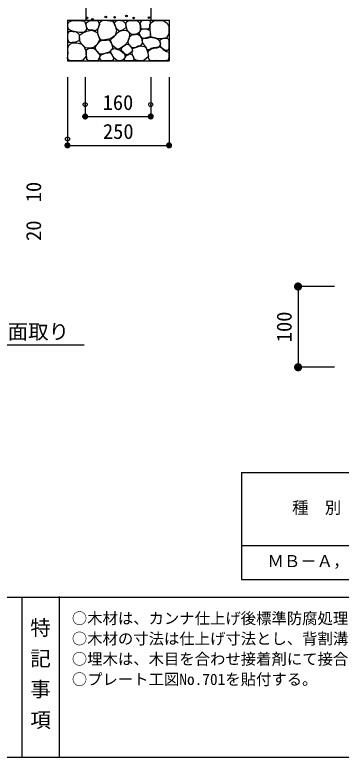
# Model space of a CAD drawing. Units: millimetres at full size, sheet at 1:20; some dimension numbers follow another scale. Extents: x 173 to 5649, y 2106 to 5839.
# Drawn here: x 1680 to 2483, y 2106 to 3931 of the extents above; entities that cross this region are included whole.
import ezdxf
from ezdxf.enums import TextEntityAlignment as Align

# ---------------------------------------------------------------- set-up
doc = ezdxf.new("R2010")
doc.units = ezdxf.units.MM
doc.header["$LTSCALE"] = 20
doc.header["$PDMODE"] = 32
doc.header["$PDSIZE"] = 10
for name, color, linetype, lineweight in [('0_2', 7, 'Continuous', 25), ('_0-0_', 7, 'Continuous', 25), ('ハッチ', 4, 'Continuous', 25), ('寸法', 3, 'Continuous', 25), ('本体', 7, 'Continuous', 25)]:
    doc.layers.add(name, color=color, linetype=linetype, lineweight=lineweight)
doc.styles.add('@ＭＳ ゴシック', font='')
doc.styles.add('ＭＳ ゴシック', font='')
doc.styles.get('@ＭＳ ゴシック').set_extended_font_data('@MS Gothic')
doc.styles.get('ＭＳ ゴシック').set_extended_font_data('MS Gothic')

# ---------------------------------------------------------------- blocks, each defined once
blk = doc.blocks.new('filled_dot')
at = {"color": 0, "linetype": 'Continuous', "lineweight": -2, "const_width": 1.25}
blk.add_lwpolyline([(-0.625, 0, 1), (0.625, 0, 1)], format="xyb", close=True, dxfattribs=at)

msp = doc.modelspace()

# ---------------------------------------------------------------- linework, layer by layer
at = {"layer": '0_2'}
for p, q in [((2237.97, 2805.95), (2237.97, 2542.95)), ((2237.97, 2805.95), (3817.97, 2805.95)), ((2237.97, 2625.95), (3817.97, 2625.95)), ((2237.97, 2542.95), (3817.97, 2542.95))]:
    msp.add_line(p, q, dxfattribs=at)
msp.add_lwpolyline([(1521.79, 3042.37), (1599.35, 3119.93), (1850.72, 3119.93)], dxfattribs=at)
at = {"layer": '_0-0_', "color": 6}
msp.add_line((172.75, 2498.92), (5649.01, 2498.92), dxfattribs=at)
at = {"layer": '_0-0_'}
for p, q in [((1697.11, 2498.92), (1697.11, 2105.77)), ((1789.04, 2500.83), (1789.04, 2105.77))]:
    msp.add_line(p, q, dxfattribs=at)
at = {"layer": '_0-0_', "color": 6}
msp.add_lwpolyline([(5649.01, 5729.4), (172.75, 5729.4), (172.75, 2105.77), (5649.01, 2105.77)], close=True, dxfattribs=at)
at = {"layer": '_0-0_', "color": 4}
for p in [(1853.19, 3710.76), (2014.63, 3710.76), (1809.64, 3626.14)]:
    msp.add_point(p, dxfattribs=at)
at = {"layer": 'ハッチ'}
for points in [[(1851.64, 3889.54), (1847.07, 3887.8), (1839.02, 3887.58), (1829.89, 3889.97), (1822.06, 3891.06), (1816.84, 3892.8), (1811.84, 3896.06), (1810.54, 3901.92), (1810.75, 3908.44), (1812.93, 3913.22), (1819.45, 3916.92), (1827.5, 3917.57), (1834.46, 3917.79), (1845.11, 3916.92), (1851.42, 3915.61), (1855.12, 3907.79), (1856.42, 3896.93), (1854.25, 3891.49)], [(1871.66, 3893.56), (1864.57, 3893.82), (1859.51, 3895.59), (1856.47, 3900.65), (1855.96, 3905.96), (1856.47, 3912.28), (1863.3, 3916.58), (1869.63, 3917.34), (1876.47, 3917.34), (1884.57, 3917.34), (1888.11, 3907.48), (1884.57, 3896.6), (1879, 3892.05)], [(1887.6, 3875.61), (1884.31, 3884.71), (1884.57, 3895.08), (1886.84, 3902.16), (1888.62, 3909.25), (1889.88, 3913.8), (1894.69, 3917.09), (1900.01, 3918.1), (1907.35, 3917.34), (1914.43, 3916.83), (1920.76, 3916.83), (1925.82, 3906.97), (1930.13, 3893.31), (1927.09, 3880.92), (1915.44, 3872.57), (1901.52, 3869.54), (1892.92, 3869.29)], [(1928.35, 3902.06), (1925.72, 3907.56), (1925.24, 3911.38), (1929.07, 3915.44), (1934.57, 3918.31), (1939.83, 3917.6), (1946.05, 3916.88), (1952.27, 3910.19), (1953.94, 3900.87), (1946.77, 3894.17), (1936.96, 3891.55), (1930.03, 3896.56)], [(1954.2, 3902.3), (1953.49, 3907.56), (1953.97, 3911.62), (1956.36, 3914.73), (1961.86, 3917.12), (1969.51, 3917.36), (1976.45, 3917.12), (1981.71, 3916.64), (1986.25, 3913.29), (1988.65, 3905.17), (1988.65, 3899.91), (1988.41, 3892.26), (1985.54, 3886.77), (1978.84, 3883.42), (1967.12, 3882.7), (1957.31, 3892.26)], [(1989.24, 3902.82), (1990.25, 3896.78), (1994.08, 3896.78), (2001.75, 3896.78), (2008, 3897.18), (2012.63, 3900.21), (2012.63, 3907.05), (2014.65, 3913.3), (2012.63, 3917.13), (2005.78, 3917.93), (1997.51, 3917.33), (1990.86, 3915.92), (1987.83, 3910.48), (1989.45, 3905.85)], [(2024.68, 3875.17), (2016.65, 3876.78), (2014.24, 3880.45), (2013.63, 3886.85), (2013.21, 3893.75), (2013.1, 3900.17), (2013.44, 3904.98), (2014.59, 3911.52), (2023.67, 3917.72), (2035.92, 3917.6), (2046.82, 3916.56), (2055.19, 3911.18), (2058.86, 3902.81), (2058.95, 3885.05), (2053.7, 3875.06), (2044.07, 3873), (2033.05, 3872.08)], [(1821.16, 3863.54), (1815.84, 3862.91), (1811.77, 3866.98), (1810.21, 3871.35), (1810.52, 3878.23), (1810.21, 3885.1), (1814.59, 3891.35), (1831.16, 3889.79), (1838.67, 3882.92), (1838.98, 3868.54), (1828.04, 3863.54)], [(1869.56, 3850.17), (1861.52, 3849.28), (1854.37, 3850.17), (1850.5, 3853.74), (1845.44, 3858.8), (1841.57, 3863.56), (1839.49, 3870.11), (1839.49, 3876.65), (1839.19, 3881.71), (1846.33, 3886.17), (1857.65, 3890.93), (1869.56, 3893.31), (1882.54, 3887.75), (1889.37, 3870.8), (1881.77, 3857.31), (1875.22, 3852.26)], [(1924.31, 3852.59), (1919.52, 3857.61), (1918.33, 3862.63), (1915.94, 3867.89), (1918.09, 3872.91), (1923.59, 3877.68), (1928.14, 3881.03), (1930.05, 3884.38), (1934.35, 3888.92), (1937.7, 3891.07), (1944.64, 3893.22), (1951.33, 3893.7), (1958.75, 3890.83), (1962.34, 3885.57), (1961.62, 3873.86), (1957.79, 3864.3), (1950.38, 3856.18), (1936.98, 3847.09), (1930.05, 3847.81)], [(2012.24, 3877.37), (2006.79, 3875.36), (2000.54, 3874.15), (1995.1, 3873.54), (1990.66, 3876.77), (1988.44, 3880.8), (1986.23, 3886.03), (1988.65, 3891.88), (1992.48, 3896.11), (2004.17, 3896.91), (2012.44, 3892.68), (2014.05, 3884.02)], [(1983.17, 3854), (1977.12, 3851.18), (1971.88, 3850.17), (1968.45, 3850.98), (1964.22, 3854.81), (1960.79, 3858.43), (1958.98, 3863.07), (1959.38, 3867.7), (1960.99, 3872.54), (1963.62, 3879.19), (1968.05, 3882.41), (1976.32, 3882.61), (1981.56, 3884.02), (1988.62, 3879.99), (1993.25, 3870.93), (1993.46, 3860.85), (1988.82, 3855.41)], [(2036.83, 3865.48), (2038.45, 3861.25), (2038.04, 3856.82), (2034.62, 3852.59), (2028.57, 3850.98), (2021.51, 3849.97), (2015.66, 3848.36), (2011.43, 3845.34), (2005.99, 3845.54), (2003.16, 3850.58), (1999.33, 3856.82), (1994.7, 3863.27), (1993.08, 3869.92), (1996.51, 3873.74), (2005.99, 3873.95), (2014.05, 3876.56), (2023.73, 3874.95), (2032.2, 3871.33)], [(2040.6, 3851.2), (2038.54, 3854.21), (2038.68, 3859.95), (2038, 3864.47), (2038.13, 3869.66), (2040.32, 3871.85), (2044.56, 3872.81), (2050.86, 3873.9), (2056.88, 3873.36), (2059.48, 3867.89), (2059.07, 3861.32), (2058.79, 3853.12), (2059.07, 3847.92), (2055.92, 3843.82), (2050.45, 3843.68), (2044.15, 3847.92)], [(1819.04, 3818.23), (1812.61, 3820.29), (1810.03, 3824.92), (1810.29, 3831.35), (1811.06, 3837.53), (1810.29, 3843.44), (1810.81, 3849.62), (1811.83, 3855.28), (1820.33, 3862.23), (1832.17, 3862.48), (1843.5, 3860.17), (1850.71, 3852.71), (1855.86, 3840.1), (1855.6, 3829.55), (1847.11, 3820.03), (1840.41, 3818.23), (1830.37, 3817.97)], [(1883.81, 3840.71), (1881.28, 3843.74), (1878.74, 3847.53), (1879, 3852.85), (1882.03, 3857.4), (1887.1, 3863.22), (1890.64, 3867.77), (1895.7, 3868.78), (1906.08, 3869.29), (1912.41, 3870.04), (1918.23, 3861.19), (1921.52, 3849.56), (1912.41, 3839.95), (1895.7, 3834.64), (1887.6, 3835.14)], [(1950.4, 3836.01), (1947.14, 3838.68), (1943.58, 3842.09), (1942.09, 3847.28), (1944.02, 3851.28), (1947.58, 3854.09), (1952.18, 3857.35), (1956.04, 3859.58), (1961.38, 3857.5), (1964.64, 3853.65), (1968.05, 3849.65), (1969.54, 3841.64), (1964.05, 3837.05), (1957.82, 3833.19), (1954.26, 3833.19)], [(1982.77, 3818.75), (1976.72, 3819.55), (1973.49, 3822.17), (1972.49, 3827.21), (1970.07, 3831.84), (1969.26, 3839.09), (1970.07, 3843.93), (1970.07, 3848.36), (1979.14, 3851.79), (1990.43, 3855.01), (2002.53, 3852.39), (2006.56, 3840.1), (2008.98, 3829.22), (2002.73, 3822.77), (1995.67, 3818.34)], [(2016.31, 3818.09), (2011.46, 3819.66), (2009.24, 3825.95), (2009.1, 3831.58), (2007.92, 3837.74), (2009.24, 3842.07), (2012.38, 3845.47), (2015.92, 3847.7), (2021.82, 3849.4), (2030.08, 3850.58), (2033.75, 3851.76), (2037.68, 3852.29), (2045.28, 3846.52), (2053.41, 3841.41), (2058.79, 3839.31), (2058.92, 3833.68), (2058.92, 3827.26), (2057.35, 3820.19), (2048.56, 3818.61), (2041.09, 3818.22), (2027.59, 3819.14), (2020.9, 3818.09)], [(1857.02, 3827.45), (1855.85, 3834.21), (1855.85, 3840.74), (1856.78, 3845.4), (1862.15, 3849.13), (1873.35, 3849.37), (1882.92, 3841.44), (1889.22, 3832.81), (1888.29, 3826.05), (1884.32, 3818.82), (1876.15, 3818.12), (1863.32, 3818.35), (1857.48, 3821.38)], [(1889.6, 3825.34), (1889.36, 3828.45), (1892.47, 3832.75), (1897.02, 3834.9), (1903.24, 3836.81), (1909.69, 3838.25), (1915.67, 3838.72), (1919.5, 3832.03), (1923.33, 3825.58), (1922.13, 3819.6), (1916.63, 3818.41), (1907.3, 3818.89), (1897.74, 3817.93), (1890.8, 3819.84)], [(1921.68, 3830.13), (1918.09, 3835.14), (1915.94, 3839.92), (1917.37, 3844.94), (1921.68, 3848.05), (1927.18, 3848.77), (1932.68, 3846.38), (1939.38, 3844.47), (1949.9, 3835.86), (1951.33, 3826.54), (1944.88, 3819.61), (1938.66, 3818.41), (1932.68, 3818.65), (1925.03, 3824.15)], [(1956.33, 3818.22), (1952.77, 3818.22), (1950.25, 3820.74), (1950.1, 3823.71), (1952.18, 3827.56), (1955, 3831.12), (1958.41, 3833.34), (1962.12, 3835.27), (1967.76, 3833.64), (1971.76, 3827.41), (1973.69, 3820.89), (1970.87, 3818.96), (1963.31, 3818.22)]]:
    msp.add_lwpolyline(points, close=True, dxfattribs=at)
for centre in [(1857.85, 3923.92), (1904, 3926.27), (1925.67, 3925.42), (1954.85, 3928.61), (1972.38, 3923.64), (2010.39, 3924.7), (1871.15, 3920.01)]:
    msp.add_circle(centre, 2, dxfattribs=at)
at = {"layer": '寸法'}
for p, q in [((1809.64, 3777.87), (1809.64, 3610.3)), ((1853.19, 3777.98), (1853.19, 3681.4)), ((2014.63, 3778.39), (2014.63, 3681.4)), ((2059.64, 3777.87), (2059.64, 3610.3)), ((1853.19, 3681.4), (2014.63, 3681.4)), ((1809.64, 3610.3), (2059.64, 3610.3)), ((2377.26, 3263.23), (2377.26, 3064.65)), ((2466.56, 3263.23), (2377.26, 3263.23)), ((2466.56, 3064.65), (2377.26, 3064.65))]:
    msp.add_line(p, q, dxfattribs=at)
at = {"layer": '本体'}
for p, q in [((1854.64, 3947.87), (1854.64, 3917.87)), ((2014.64, 3947.87), (2014.64, 3917.87)), ((1809.64, 3917.87), (1809.64, 3817.87)), ((1809.64, 3917.87), (2059.64, 3917.87)), ((2059.64, 3917.87), (2059.64, 3817.87)), ((1809.64, 3817.87), (2059.64, 3817.87))]:
    msp.add_line(p, q, dxfattribs=at)

# ---------------------------------------------------------------- block references
at = {"layer": '寸法', "xscale": 6, "yscale": 6}
for p in [(1853.19, 3681.4), (1809.64, 3610.3)]:
    msp.add_blockref('filled_dot', p, dxfattribs=at)
at = {"layer": '寸法'}
for p, xscale, yscale, rotation in [((2014.63, 3681.4), 6, 6, 180), ((2059.64, 3610.3), 6, 6, 180), ((2377.26, 3263.23), 8, 8, 270), ((2377.26, 3064.65), 8, 8, 90)]:
    msp.add_blockref('filled_dot', p, dxfattribs=dict(at, xscale=xscale, yscale=yscale, rotation=rotation))

# ---------------------------------------------------------------- texts
at = {"layer": '_0-0_', "color": 3, "style": 'ＭＳ ゴシック'}
msp.add_text('Ｒ面取り', height=36.95, dxfattribs=at).set_placement((1612.07, 3122.73), align=Align.BOTTOM_LEFT)
at = {"layer": '_0-0_', "style": 'ＭＳ ゴシック'}
for s, height, p in [('種\u3000別', 29.56, (2362.49, 2695.79)), ('ＭＢ－Ａ，Ｂ', 29.56, (2302.01, 2564.29)), ('○木材は、カンナ仕上げ後標準防腐処理のうえ、保護材3回塗りとする。', 27.71, (1820.39, 2424.98)), ('○木材の寸法は仕上げ寸法とし、背割溝を入れる。', 27.71, (1820.39, 2374.98)), ('○埋木は、木目を合わせ接着剤にて接合する。', 27.71, (1820.39, 2324.98)), ('○プレート工図No.701を貼付する。', 27.71, (1820.39, 2274.98))]:
    msp.add_text(s, height=height, dxfattribs=at).set_placement(p, align=Align.BOTTOM_LEFT)
at = {"layer": '_0-0_', "style": '@ＭＳ ゴシック'}
msp.add_text('特 記 事 項', height=36.95, rotation=270, dxfattribs=at).set_placement((1742.67, 2311.32), align=Align.MIDDLE_CENTER)
at = {"layer": '寸法', "style": 'ＭＳ ゴシック'}
for s, p in [('160', (1933.91, 3686.2)), ('250', (1934.64, 3615.1))]:
    msp.add_text(s, height=36.95, dxfattribs=at).set_placement(p, align=Align.BOTTOM_CENTER)
for s, p in [('10', (1755.77, 3495.5)), ('20', (1755.77, 3400.5)), ('100', (2372.46, 3163.94))]:
    msp.add_text(s, height=36.95, rotation=90, dxfattribs=at).set_placement(p, align=Align.BOTTOM_CENTER)

doc.saveas('drawing.dxf')
